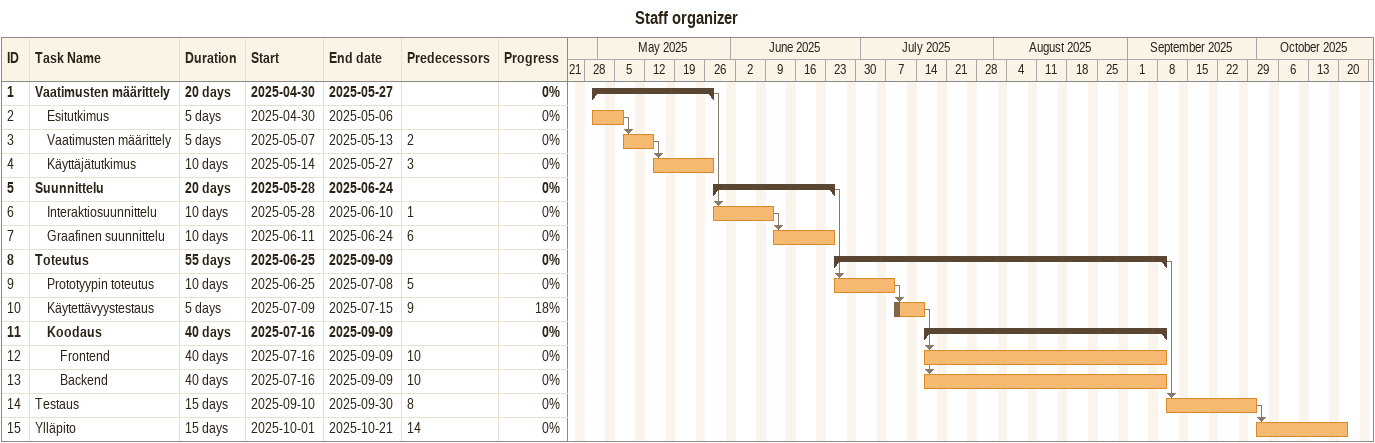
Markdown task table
Staff organizer

| ID | Level | Task | Duration | Start | Finish | Predecessors | % complete |
|---|---|---|---|---|---|---|---|
| 1 | 1 | **Vaatimusten määrittely** | 20d | 2025-04-30 | 2025-05-27 |  | 0 |
| 2 | 2 | Esitutkimus | 5d | 2025-04-30 | 2025-05-06 |  | 0 |
| 3 | 2 | Vaatimusten määrittely | 5d | 2025-05-07 | 2025-05-13 | 2 | 0 |
| 4 | 2 | Käyttäjätutkimus | 10d | 2025-05-14 | 2025-05-27 | 3 | 0 |
| 5 | 1 | **Suunnittelu** | 20d | 2025-05-28 | 2025-06-24 |  | 0 |
| 6 | 2 | Interaktiosuunnittelu | 10d | 2025-05-28 | 2025-06-10 | 1 | 0 |
| 7 | 2 | Graafinen suunnittelu | 10d | 2025-06-11 | 2025-06-24 | 6 | 0 |
| 8 | 1 | **Toteutus** | 55d | 2025-06-25 | 2025-09-09 |  | 0 |
| 9 | 2 | Prototyypin toteutus | 10d | 2025-06-25 | 2025-07-08 | 5 | 0 |
| 10 | 2 | Käytettävyystestaus | 5d | 2025-07-09 | 2025-07-15 | 9 | 18 |
| 11 | 2 | **Koodaus** | 40d | 2025-07-16 | 2025-09-09 |  | 0 |
| 12 | 3 | Frontend | 40d | 2025-07-16 | 2025-09-09 | 10 | 0 |
| 13 | 3 | Backend | 40d | 2025-07-16 | 2025-09-09 | 10 | 0 |
| 14 | 1 | Testaus | 15d | 2025-09-10 | 2025-09-30 | 8 | 0 |
| 15 | 1 | Ylläpito | 15d | 2025-10-01 | 2025-10-21 | 14 | 0 |
